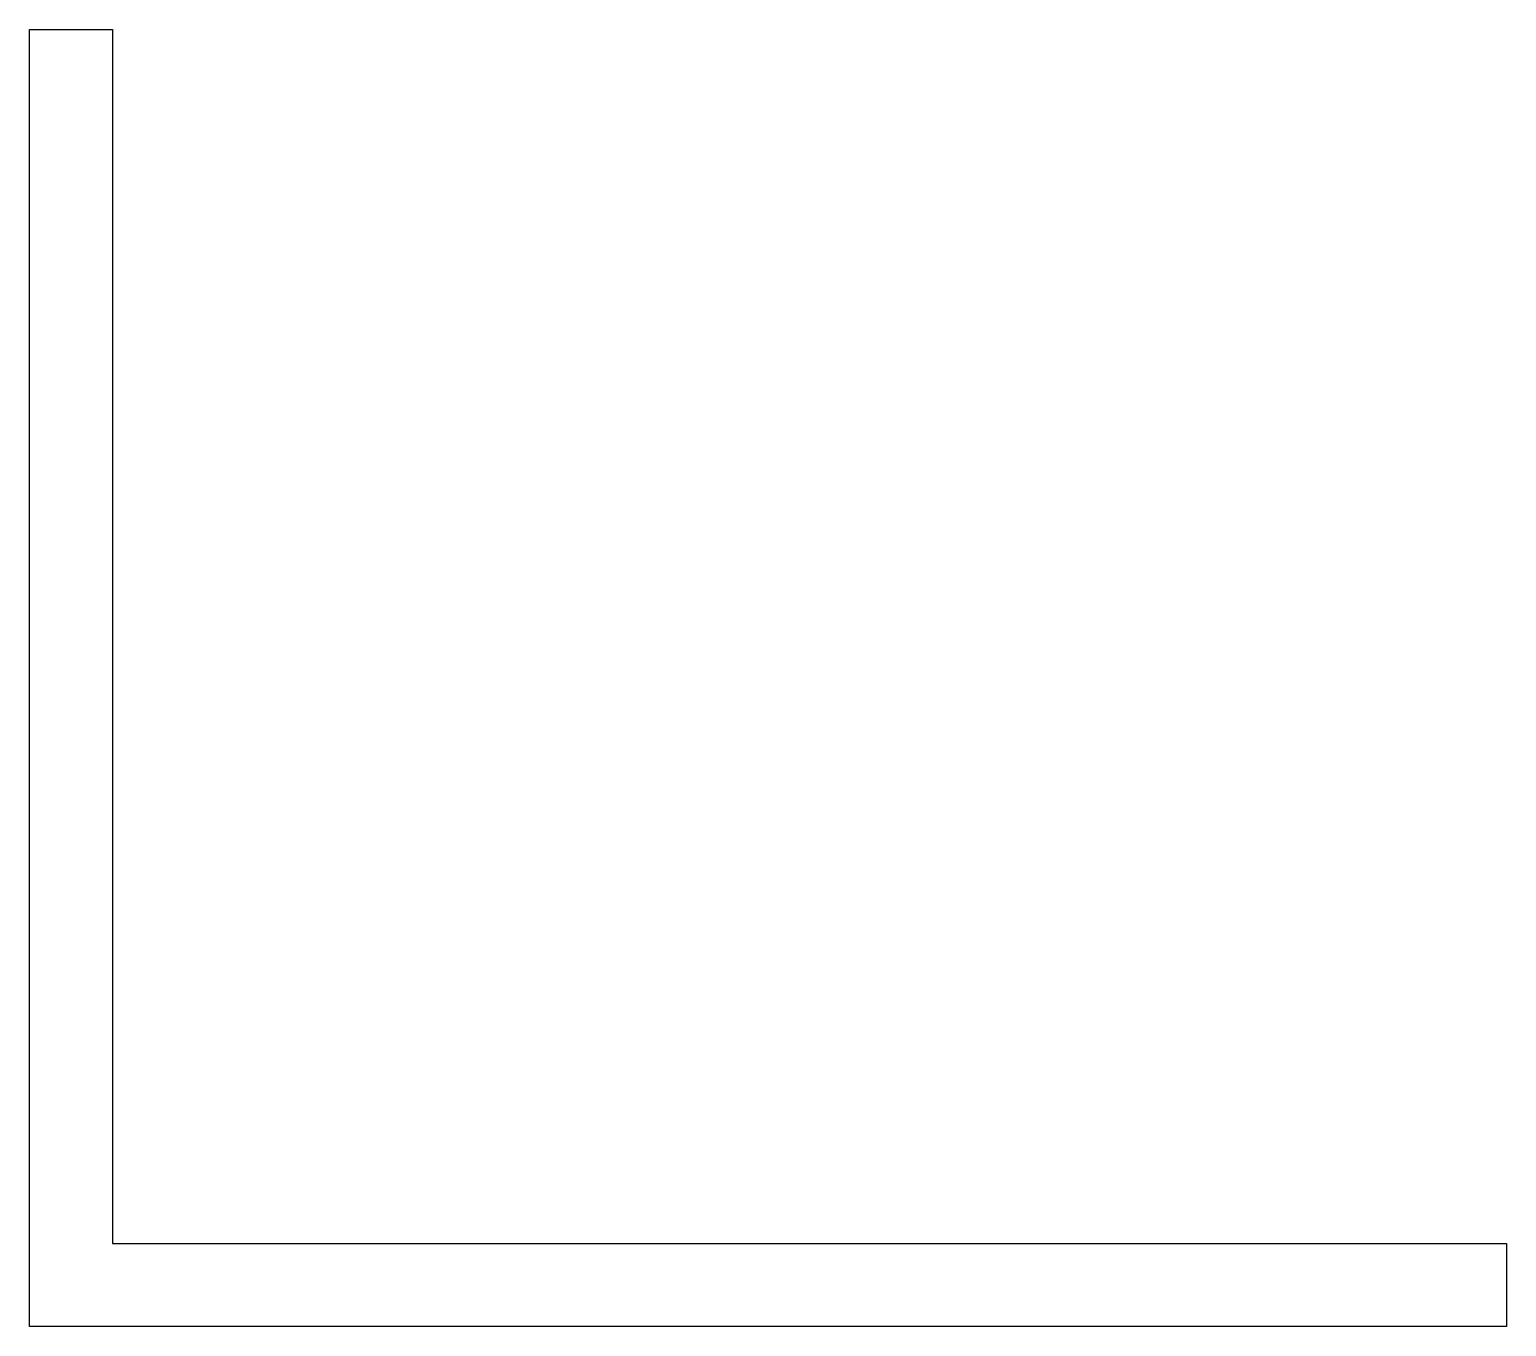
# Model space of a CAD drawing. Header units: millimetres. Extents: x -76.2 to 12.9, y 26.8 to 105.
import ezdxf

# ---------------------------------------------------------------- set-up
doc = ezdxf.new("R2010")
doc.units = ezdxf.units.MM
doc.layers.get('0').update_dxf_attribs({"linetype": 'CONTINUOUS'})

msp = doc.modelspace()

# ---------------------------------------------------------------- linework, layer by layer
msp.add_lwpolyline([(-76.25, 105), (-71.25, 105), (-71.25, 31.75), (12.86, 31.75), (12.86, 26.75), (-76.25, 26.75)], close=True)

doc.saveas('drawing.dxf')
